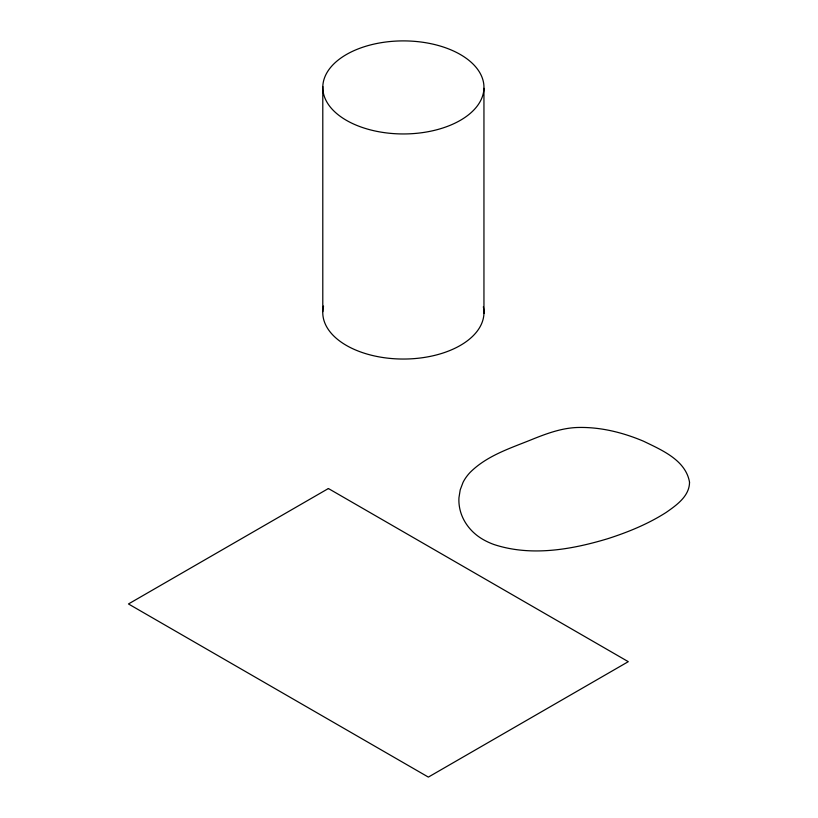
<?xml version="1.0" encoding="UTF-8"?>
<svg xmlns="http://www.w3.org/2000/svg" width="818" height="818" viewBox="0 0 818 818"><rect width="100%" height="100%" fill="white"/><g stroke="black" fill="none" stroke-linecap="round" stroke-linejoin="round"><path stroke-width="1.23" d="M483.949 88.324A80.593 46.534 0 0 1 361.73 127.26A80.593 46.534 0 0 1 364.429 46.687A80.593 46.534 0 0 1 483.949 88.324L483.949 313.406M322.793 86.524L322.793 311.607M483.346 306.781A80.593 46.534 0 0 1 402.763 359.041A80.593 46.534 0 0 1 323.539 306.085M689.533 482.211C689.462 496.189 676.496 505.197 666.2 512.405C648.183 523.949 628.224 532.109 607.917 538.653C571.393 549.676 531.005 556.751 493.868 544.481A62.761 36.237 0 0 1 480.002 537.59C470.258 531.117 462.722 521.158 460.013 509.696A123.078 71.054 0 0 1 458.959 497.712L460.207 489.88L463.019 482.426A85.839 49.561 0 0 1 470.115 472.415C487.334 455.197 511.332 447.957 533.305 438.929C547.948 433.059 563.173 427.609 579.134 427.456C601.312 427.098 623.265 432.65 643.592 441.239C661.66 450.043 685.719 460.074 689.533 482.211M328.396 488.53L128.467 603.96L428.356 777.1L628.285 661.67L328.396 488.53"/></g></svg>
